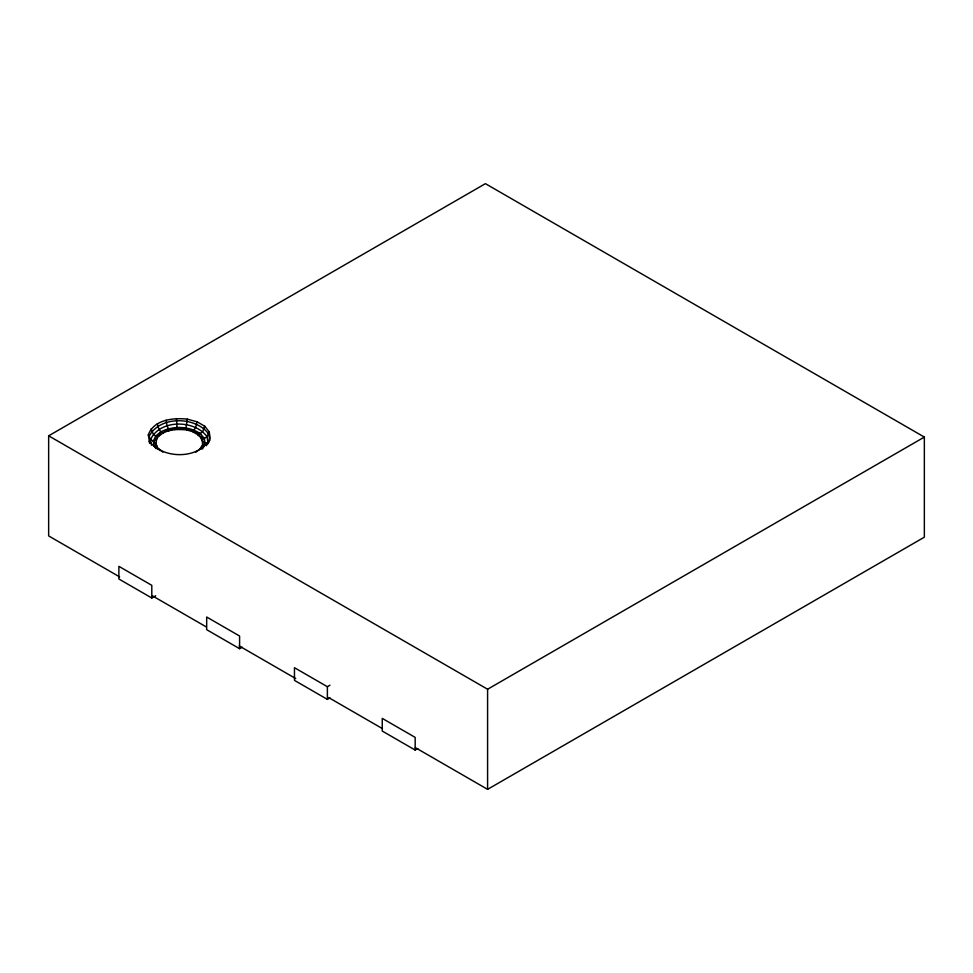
<?xml version="1.0" encoding="UTF-8"?>
<svg xmlns="http://www.w3.org/2000/svg" width="973" height="973" viewBox="0 0 973 973"><rect width="100%" height="100%" fill="white"/><g stroke="black" fill="none" stroke-linecap="round" stroke-linejoin="round"><path stroke-width="1.46" d="M187.266 419.144L197.045 421.771L204.658 426.174L209.219 431.805L210.156 438.008C200.11 459.791 162.698 459.511 149.258 441.085L149.72 443.202L148.322 434.882C153.722 419.606 173.328 417.612 187.266 419.144L185.952 427.913L187.169 430.102L200.511 433.8L204.318 438.507L205.108 443.7L203.357 447.471M197.045 421.771L195.731 427.329L192.885 431.878L197.762 434.615L200.961 437.85L202.433 441.62L202.773 448.723L199.854 449.112L195.695 452.287M162.868 452.165L157.371 447.507L156.008 443.724L156.483 439.796L155.704 436.062L153.162 433.909L151.107 428.874M204.658 426.174L202.798 431.404L198.237 435.101L204.318 438.507L207.018 436.634L209.219 431.805M197.762 434.615L200.511 433.8C189.03 425.821 173.206 425.675 160.873 431.793L156.483 439.796L153.369 441.085L150.584 439.48L148.322 434.882M148.796 437.108C158.696 415.666 195.524 415.933 208.757 434.08L209.682 440.173L208.027 443.724M194.126 430.115C183.727 430.188 172.61 427.524 163.038 433.131L160.873 431.793L155.704 436.062L153.369 441.085L154.16 446.266L156.069 448.626M206.337 445.719L209.682 440.173M199.854 449.112L202.068 445.573L207.894 442.374L207.018 436.634C194.564 419.545 159.9 419.302 150.584 439.48L151.447 445.22M174.556 429.592L176.977 427.463L176.527 418.597M119.618 576.892L48.65 535.916L48.65 435.819L485.405 183.654L924.35 437.084L924.35 537.181L487.595 789.346L415.313 747.617M151.8 598.006L151.8 585.332L118.876 566.335L118.876 578.996L151.8 598.006L155.68 595.768M239.589 648.687L239.589 636.026L206.677 617.016L206.677 629.689L239.589 648.687L242.18 647.203M329.969 697.884L327.378 699.38L294.466 680.37L294.466 667.697L327.378 686.707L329.969 685.211M48.65 435.819L487.595 689.237L924.35 437.084M415.167 750.061L415.167 737.388L382.255 718.378L382.255 731.051L415.167 750.061L417.758 748.565M185.952 427.913L180.747 429.361L176.977 427.463L169.424 430.638L167.076 425.882L166.115 420.202M160.204 450.487L154.16 446.266L156.921 446.242L153.369 441.085L156.008 443.724M155.704 436.062L158.818 436.257L168.268 428.801L168.329 430.869M200.961 437.85L204.318 438.507L201.545 439.334L205.108 443.7L202.433 441.62M154.16 446.266L157.371 447.507M152.469 595.865L206.361 626.965M239.212 645.938L295.719 678.57M328.582 697.532L382.462 728.643M160.873 431.793L158.903 429.19L157.285 423.778M487.595 689.237L487.595 789.346M327.378 686.707L327.378 699.38"/></g></svg>
